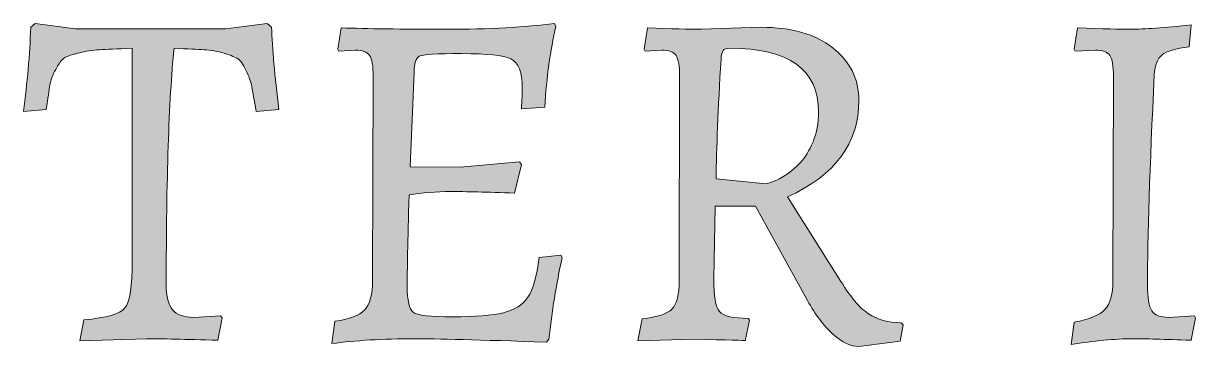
# Model space of a CAD drawing. Header units: inches. Extents: x 31.25 to 37.47, y -31.92 to -24.49.
# Drawn here: x 32.665 to 34.239, y -31.907 to -31.473 of the extents above; entities that cross this region are included whole.
import ezdxf

# ---------------------------------------------------------------- set-up
doc = ezdxf.new("R2010")
doc.units = ezdxf.units.IN
doc.header["$MEASUREMENT"] = 0
doc.layers.add('Layer 3', color=7, linetype='Continuous')

msp = doc.modelspace()

# ---------------------------------------------------------------- hatches: boundary and pattern name
at = {"layer": 'Layer 3', "true_color": 0xffffff}
h = msp.add_hatch(color=7, dxfattribs=at)
h.dxf.hatch_style = 2
edge = h.paths.add_edge_path()
edge.add_spline(control_points=[(32.8115, -31.791), (32.8115, -31.791), (32.8115, -31.5067), (32.8115, -31.5067), (32.791, -31.5076), (32.7764, -31.5082), (32.7675, -31.5086), (32.7585, -31.5091), (32.749, -31.5106), (32.7388, -31.5132), (32.7285, -31.5158), (32.722, -31.5182), (32.7192, -31.5204), (32.7164, -31.5225), (32.7129, -31.5275), (32.7088, -31.535), (32.7046, -31.5426), (32.702, -31.5497), (32.7009, -31.5562), (32.6999, -31.5628), (32.6982, -31.5736), (32.6961, -31.5888), (32.6961, -31.5888), (32.6654, -31.5915), (32.6654, -31.5915), (32.6706, -31.5532), (32.6739, -31.5156), (32.6752, -31.4786), (32.6752, -31.4786), (32.6811, -31.4734), (32.6811, -31.4734), (32.6811, -31.4734), (32.7352, -31.4806), (32.7352, -31.4806), (32.7352, -31.4806), (32.9373, -31.4806), (32.9373, -31.4806), (32.9373, -31.4806), (32.9927, -31.4734), (32.9927, -31.4734), (32.9927, -31.4734), (32.9986, -31.4786), (32.9986, -31.4786), (32.9995, -31.5069), (33.0028, -31.5436), (33.0084, -31.5888), (33.0084, -31.5888), (32.9778, -31.5915), (32.9778, -31.5915), (32.9751, -31.5762), (32.9732, -31.5651), (32.9719, -31.5582), (32.9706, -31.5512), (32.968, -31.5438), (32.9641, -31.536), (32.9601, -31.5282), (32.9567, -31.5232), (32.9536, -31.521), (32.9506, -31.5189), (32.9444, -31.5164), (32.935, -31.5135), (32.9257, -31.5107), (32.9167, -31.5091), (32.908, -31.5086), (32.8993, -31.5082), (32.8858, -31.5076), (32.8676, -31.5067), (32.8606, -31.5762), (32.8571, -31.6819), (32.8571, -31.8236), (32.8571, -31.8396), (32.8599, -31.8511), (32.8656, -31.8578), (32.8712, -31.8645), (32.8808, -31.8679), (32.8943, -31.8679), (32.8943, -31.8679), (32.9301, -31.866), (32.9301, -31.866), (32.9301, -31.866), (32.9321, -31.8685), (32.9321, -31.8685), (32.9321, -31.8685), (32.9262, -31.8986), (32.9262, -31.8986), (32.8828, -31.8973), (32.8508, -31.8966), (32.8304, -31.8966), (32.8304, -31.8966), (32.7411, -31.8992), (32.7411, -31.8992), (32.7411, -31.8992), (32.7463, -31.8712), (32.7463, -31.8712), (32.7767, -31.8685), (32.7952, -31.8632), (32.8017, -31.8552), (32.8082, -31.8472), (32.8115, -31.8258), (32.8115, -31.791)], knot_values=[0, 0, 0, 0, 1, 1, 1, 2, 2, 2, 3, 3, 3, 4, 4, 4, 5, 5, 5, 6, 6, 6, 7, 7, 7, 8, 8, 8, 9, 9, 9, 10, 10, 10, 11, 11, 11, 12, 12, 12, 13, 13, 13, 14, 14, 14, 15, 15, 15, 16, 16, 16, 17, 17, 17, 18, 18, 18, 19, 19, 19, 20, 20, 20, 21, 21, 21, 22, 22, 22, 23, 23, 23, 24, 24, 24, 25, 25, 25, 26, 26, 26, 27, 27, 27, 28, 28, 28, 29, 29, 29, 30, 30, 30, 31, 31, 31, 32, 32, 32, 33, 33, 33, 33], degree=3, periodic=1)
h = msp.add_hatch(color=7, dxfattribs=at)
h.dxf.hatch_style = 2
edge = h.paths.add_edge_path()
edge.add_spline(control_points=[(33.1845, -31.6658), (33.1845, -31.6658), (33.2516, -31.6664), (33.2516, -31.6664), (33.2516, -31.6664), (33.3312, -31.6593), (33.3312, -31.6593), (33.3312, -31.6593), (33.3338, -31.6625), (33.3338, -31.6625), (33.3338, -31.6625), (33.3246, -31.701), (33.3246, -31.701), (33.2873, -31.6997), (33.2587, -31.699), (33.2389, -31.699), (33.2191, -31.699), (33.2005, -31.7005), (33.1831, -31.7036), (33.1814, -31.7662), (33.1805, -31.807), (33.1805, -31.8262), (33.1805, -31.8453), (33.1832, -31.8569), (33.1887, -31.8611), (33.1941, -31.8652), (33.2118, -31.8672), (33.2418, -31.8672), (33.2718, -31.8672), (33.2944, -31.8654), (33.3097, -31.8617), (33.3249, -31.858), (33.3358, -31.8511), (33.3426, -31.8408), (33.3493, -31.8306), (33.3544, -31.8129), (33.3579, -31.7877), (33.3579, -31.7877), (33.3866, -31.7844), (33.3866, -31.7844), (33.3866, -31.7844), (33.3885, -31.7877), (33.3885, -31.7877), (33.3807, -31.8238), (33.3748, -31.8603), (33.3709, -31.8973), (33.3709, -31.8973), (33.3677, -31.9011), (33.3677, -31.9011), (33.2773, -31.8981), (33.2181, -31.8966), (33.1903, -31.8966), (33.1477, -31.8966), (33.1108, -31.8988), (33.0795, -31.9031), (33.0795, -31.9031), (33.0834, -31.8731), (33.0834, -31.8731), (33.1029, -31.8705), (33.1163, -31.8654), (33.1235, -31.8578), (33.1306, -31.8502), (33.1342, -31.8371), (33.1342, -31.8183), (33.1342, -31.8183), (33.1349, -31.5445), (33.1349, -31.5445), (33.1349, -31.5306), (33.1333, -31.5212), (33.13, -31.5164), (33.1267, -31.5117), (33.1203, -31.5093), (33.1108, -31.5093), (33.1108, -31.5093), (33.0886, -31.5106), (33.0886, -31.5106), (33.0886, -31.5106), (33.0873, -31.508), (33.0873, -31.508), (33.0873, -31.508), (33.0919, -31.4793), (33.0919, -31.4793), (33.1262, -31.4806), (33.1729, -31.4812), (33.2321, -31.4812), (33.2912, -31.4812), (33.3399, -31.4786), (33.3781, -31.4734), (33.3781, -31.4734), (33.3801, -31.4773), (33.3801, -31.4773), (33.3727, -31.5095), (33.3677, -31.5456), (33.3651, -31.5856), (33.3651, -31.5856), (33.3338, -31.5882), (33.3338, -31.5882), (33.3346, -31.5756), (33.3351, -31.5662), (33.3351, -31.5601), (33.3351, -31.5388), (33.33, -31.5258), (33.3197, -31.521), (33.3095, -31.5162), (33.2876, -31.5139), (33.2539, -31.5139), (33.2202, -31.5139), (33.2012, -31.515), (33.1968, -31.5174), (33.1925, -31.5198), (33.1901, -31.5271), (33.1897, -31.5393), (33.1897, -31.5393), (33.1845, -31.6658), (33.1845, -31.6658)], knot_values=[0, 0, 0, 0, 1, 1, 1, 2, 2, 2, 3, 3, 3, 4, 4, 4, 5, 5, 5, 6, 6, 6, 7, 7, 7, 8, 8, 8, 9, 9, 9, 10, 10, 10, 11, 11, 11, 12, 12, 12, 13, 13, 13, 14, 14, 14, 15, 15, 15, 16, 16, 16, 17, 17, 17, 18, 18, 18, 19, 19, 19, 20, 20, 20, 21, 21, 21, 22, 22, 22, 23, 23, 23, 24, 24, 24, 25, 25, 25, 26, 26, 26, 27, 27, 27, 28, 28, 28, 29, 29, 29, 30, 30, 30, 31, 31, 31, 32, 32, 32, 33, 33, 33, 34, 34, 34, 35, 35, 35, 36, 36, 36, 37, 37, 37, 38, 38, 38, 38], degree=3, periodic=1)
h = msp.add_hatch(color=7, dxfattribs=at)
h.dxf.hatch_style = 2
edge = h.paths.add_edge_path()
edge.add_spline(control_points=[(33.7517, -31.506), (33.7752, -31.5243), (33.7869, -31.548), (33.7869, -31.5771), (33.7869, -31.634), (33.755, -31.6771), (33.6911, -31.7062), (33.6911, -31.7062), (33.7628, -31.8197), (33.7628, -31.8197), (33.7754, -31.8405), (33.7877, -31.855), (33.7996, -31.863), (33.8116, -31.871), (33.8263, -31.8751), (33.8437, -31.8751), (33.8437, -31.8751), (33.8463, -31.8777), (33.8463, -31.8777), (33.8463, -31.8777), (33.8424, -31.8999), (33.8424, -31.8999), (33.8424, -31.8999), (33.7869, -31.907), (33.7869, -31.907), (33.7761, -31.907), (33.7644, -31.9015), (33.7521, -31.8904), (33.7397, -31.8793), (33.7283, -31.8642), (33.7178, -31.8451), (33.7178, -31.8451), (33.6481, -31.7186), (33.6481, -31.7186), (33.6481, -31.7186), (33.5939, -31.7186), (33.5939, -31.7186), (33.5939, -31.7186), (33.592, -31.8157), (33.592, -31.8157), (33.592, -31.8392), (33.5946, -31.854), (33.5998, -31.8601), (33.605, -31.8662), (33.6181, -31.8692), (33.6389, -31.8692), (33.6389, -31.8692), (33.6402, -31.8718), (33.6402, -31.8718), (33.6402, -31.8718), (33.6344, -31.8992), (33.6344, -31.8992), (33.6344, -31.8988), (33.6113, -31.8981), (33.5652, -31.8973), (33.5652, -31.8973), (33.4903, -31.8992), (33.4903, -31.8992), (33.4903, -31.8992), (33.4961, -31.8699), (33.4961, -31.8699), (33.5166, -31.8677), (33.5299, -31.8632), (33.5362, -31.8565), (33.5425, -31.8498), (33.5457, -31.8371), (33.5457, -31.8183), (33.5457, -31.8183), (33.5463, -31.5445), (33.5463, -31.5445), (33.5463, -31.5306), (33.5447, -31.5212), (33.5414, -31.5164), (33.5382, -31.5117), (33.5318, -31.5093), (33.5222, -31.5093), (33.5222, -31.5093), (33.5, -31.5106), (33.5, -31.5106), (33.5, -31.5106), (33.4987, -31.508), (33.4987, -31.508), (33.4987, -31.508), (33.5033, -31.4793), (33.5033, -31.4793), (33.535, -31.4806), (33.5591, -31.4812), (33.5757, -31.4812), (33.5757, -31.4812), (33.6559, -31.4786), (33.6559, -31.4786), (33.6963, -31.4786), (33.7283, -31.4878), (33.7517, -31.506)], knot_values=[0, 0, 0, 0, 1, 1, 1, 2, 2, 2, 3, 3, 3, 4, 4, 4, 5, 5, 5, 6, 6, 6, 7, 7, 7, 8, 8, 8, 9, 9, 9, 10, 10, 10, 11, 11, 11, 12, 12, 12, 13, 13, 13, 14, 14, 14, 15, 15, 15, 16, 16, 16, 17, 17, 17, 18, 18, 18, 19, 19, 19, 20, 20, 20, 21, 21, 21, 22, 22, 22, 23, 23, 23, 24, 24, 24, 25, 25, 25, 26, 26, 26, 27, 27, 27, 28, 28, 28, 29, 29, 29, 30, 30, 30, 31, 31, 31, 31], degree=3, periodic=1)
edge = h.paths.add_edge_path()
edge.add_spline(control_points=[(33.7328, -31.5927), (33.7328, -31.5354), (33.693, -31.5067), (33.6135, -31.5067), (33.6091, -31.5067), (33.6062, -31.5076), (33.6047, -31.5096), (33.6032, -31.5116), (33.6022, -31.5156), (33.6018, -31.5217), (33.5978, -31.5882), (33.5957, -31.6417), (33.5952, -31.6821), (33.5952, -31.6821), (33.6624, -31.6886), (33.6624, -31.6886), (33.6785, -31.6847), (33.6939, -31.6751), (33.7087, -31.6599), (33.7148, -31.6534), (33.7203, -31.6442), (33.7253, -31.6322), (33.7303, -31.6202), (33.7328, -31.6071), (33.7328, -31.5927)], knot_values=[0, 0, 0, 0, 1, 1, 1, 2, 2, 2, 3, 3, 3, 4, 4, 4, 5, 5, 5, 6, 6, 6, 7, 7, 7, 8, 8, 8, 8], degree=3, periodic=1)
h = msp.add_hatch(color=7, dxfattribs=at)
h.dxf.hatch_style = 2
edge = h.paths.add_edge_path()
edge.add_spline(control_points=[(34.1743, -31.8236), (34.1743, -31.8414), (34.1762, -31.8532), (34.1801, -31.8591), (34.184, -31.865), (34.1916, -31.8679), (34.2029, -31.8679), (34.2029, -31.8679), (34.2375, -31.866), (34.2375, -31.866), (34.2375, -31.866), (34.2388, -31.8685), (34.2388, -31.8685), (34.2388, -31.8685), (34.2329, -31.8986), (34.2329, -31.8986), (34.1964, -31.8973), (34.1706, -31.8966), (34.1553, -31.8966), (34.1301, -31.8966), (34.1023, -31.8992), (34.0719, -31.9044), (34.0719, -31.9044), (34.0758, -31.8744), (34.0758, -31.8744), (34.0962, -31.8705), (34.11, -31.8647), (34.1172, -31.8572), (34.1244, -31.8495), (34.1279, -31.8366), (34.1279, -31.8183), (34.1279, -31.8183), (34.1286, -31.5445), (34.1286, -31.5445), (34.1286, -31.5306), (34.127, -31.5212), (34.1237, -31.5164), (34.1205, -31.5117), (34.114, -31.5093), (34.1045, -31.5093), (34.1045, -31.5093), (34.0771, -31.5106), (34.0771, -31.5106), (34.0771, -31.5106), (34.0758, -31.508), (34.0758, -31.508), (34.0758, -31.508), (34.0804, -31.4793), (34.0804, -31.4793), (34.1143, -31.4806), (34.138, -31.4812), (34.1514, -31.4812), (34.1697, -31.4812), (34.1968, -31.4793), (34.2329, -31.4754), (34.2329, -31.4754), (34.2303, -31.5047), (34.2303, -31.5047), (34.2121, -31.5069), (34.1999, -31.5105), (34.1938, -31.5155), (34.1877, -31.5205), (34.1843, -31.5293), (34.1834, -31.5419), (34.1773, -31.6679), (34.1743, -31.7618), (34.1743, -31.8236)], knot_values=[0, 0, 0, 0, 1, 1, 1, 2, 2, 2, 3, 3, 3, 4, 4, 4, 5, 5, 5, 6, 6, 6, 7, 7, 7, 8, 8, 8, 9, 9, 9, 10, 10, 10, 11, 11, 11, 12, 12, 12, 13, 13, 13, 14, 14, 14, 15, 15, 15, 16, 16, 16, 17, 17, 17, 18, 18, 18, 19, 19, 19, 20, 20, 20, 21, 21, 21, 22, 22, 22, 22], degree=3, periodic=1)

# ---------------------------------------------------------------- linework, layer by layer
at = {"layer": 'Layer 3', "lineweight": 0}
for points, knots in [([(32.8115, -31.791), (32.8115, -31.791), (32.8115, -31.5067), (32.8115, -31.5067), (32.791, -31.5076), (32.7764, -31.5082), (32.7675, -31.5086), (32.7585, -31.5091), (32.749, -31.5106), (32.7388, -31.5132), (32.7285, -31.5158), (32.722, -31.5182), (32.7192, -31.5204), (32.7164, -31.5225), (32.7129, -31.5275), (32.7088, -31.535), (32.7046, -31.5426), (32.702, -31.5497), (32.7009, -31.5562), (32.6999, -31.5628), (32.6982, -31.5736), (32.6961, -31.5888), (32.6961, -31.5888), (32.6654, -31.5915), (32.6654, -31.5915), (32.6706, -31.5532), (32.6739, -31.5156), (32.6752, -31.4786), (32.6752, -31.4786), (32.6811, -31.4734), (32.6811, -31.4734), (32.6811, -31.4734), (32.7352, -31.4806), (32.7352, -31.4806), (32.7352, -31.4806), (32.9373, -31.4806), (32.9373, -31.4806), (32.9373, -31.4806), (32.9927, -31.4734), (32.9927, -31.4734), (32.9927, -31.4734), (32.9986, -31.4786), (32.9986, -31.4786), (32.9995, -31.5069), (33.0028, -31.5436), (33.0084, -31.5888), (33.0084, -31.5888), (32.9778, -31.5915), (32.9778, -31.5915), (32.9751, -31.5762), (32.9732, -31.5651), (32.9719, -31.5582), (32.9706, -31.5512), (32.968, -31.5438), (32.9641, -31.536), (32.9601, -31.5282), (32.9567, -31.5232), (32.9536, -31.521), (32.9506, -31.5189), (32.9444, -31.5164), (32.935, -31.5135), (32.9257, -31.5107), (32.9167, -31.5091), (32.908, -31.5086), (32.8993, -31.5082), (32.8858, -31.5076), (32.8676, -31.5067), (32.8606, -31.5762), (32.8571, -31.6819), (32.8571, -31.8236), (32.8571, -31.8396), (32.8599, -31.8511), (32.8656, -31.8578), (32.8712, -31.8645), (32.8808, -31.8679), (32.8943, -31.8679), (32.8943, -31.8679), (32.9301, -31.866), (32.9301, -31.866), (32.9301, -31.866), (32.9321, -31.8685), (32.9321, -31.8685), (32.9321, -31.8685), (32.9262, -31.8986), (32.9262, -31.8986), (32.8828, -31.8973), (32.8508, -31.8966), (32.8304, -31.8966), (32.8304, -31.8966), (32.7411, -31.8992), (32.7411, -31.8992), (32.7411, -31.8992), (32.7463, -31.8712), (32.7463, -31.8712), (32.7767, -31.8685), (32.7952, -31.8632), (32.8017, -31.8552), (32.8082, -31.8472), (32.8115, -31.8258), (32.8115, -31.791)], [0, 0, 0, 0, 1, 1, 1, 2, 2, 2, 3, 3, 3, 4, 4, 4, 5, 5, 5, 6, 6, 6, 7, 7, 7, 8, 8, 8, 9, 9, 9, 10, 10, 10, 11, 11, 11, 12, 12, 12, 13, 13, 13, 14, 14, 14, 15, 15, 15, 16, 16, 16, 17, 17, 17, 18, 18, 18, 19, 19, 19, 20, 20, 20, 21, 21, 21, 22, 22, 22, 23, 23, 23, 24, 24, 24, 25, 25, 25, 26, 26, 26, 27, 27, 27, 28, 28, 28, 29, 29, 29, 30, 30, 30, 31, 31, 31, 32, 32, 32, 33, 33, 33, 33]), ([(33.1845, -31.6658), (33.1845, -31.6658), (33.2516, -31.6664), (33.2516, -31.6664), (33.2516, -31.6664), (33.3312, -31.6593), (33.3312, -31.6593), (33.3312, -31.6593), (33.3338, -31.6625), (33.3338, -31.6625), (33.3338, -31.6625), (33.3246, -31.701), (33.3246, -31.701), (33.2873, -31.6997), (33.2587, -31.699), (33.2389, -31.699), (33.2191, -31.699), (33.2005, -31.7005), (33.1831, -31.7036), (33.1814, -31.7662), (33.1805, -31.807), (33.1805, -31.8262), (33.1805, -31.8453), (33.1832, -31.8569), (33.1887, -31.8611), (33.1941, -31.8652), (33.2118, -31.8672), (33.2418, -31.8672), (33.2718, -31.8672), (33.2944, -31.8654), (33.3097, -31.8617), (33.3249, -31.858), (33.3358, -31.8511), (33.3426, -31.8408), (33.3493, -31.8306), (33.3544, -31.8129), (33.3579, -31.7877), (33.3579, -31.7877), (33.3866, -31.7844), (33.3866, -31.7844), (33.3866, -31.7844), (33.3885, -31.7877), (33.3885, -31.7877), (33.3807, -31.8238), (33.3748, -31.8603), (33.3709, -31.8973), (33.3709, -31.8973), (33.3677, -31.9011), (33.3677, -31.9011), (33.2773, -31.8981), (33.2181, -31.8966), (33.1903, -31.8966), (33.1477, -31.8966), (33.1108, -31.8988), (33.0795, -31.9031), (33.0795, -31.9031), (33.0834, -31.8731), (33.0834, -31.8731), (33.1029, -31.8705), (33.1163, -31.8654), (33.1235, -31.8578), (33.1306, -31.8502), (33.1342, -31.8371), (33.1342, -31.8183), (33.1342, -31.8183), (33.1349, -31.5445), (33.1349, -31.5445), (33.1349, -31.5306), (33.1333, -31.5212), (33.13, -31.5164), (33.1267, -31.5117), (33.1203, -31.5093), (33.1108, -31.5093), (33.1108, -31.5093), (33.0886, -31.5106), (33.0886, -31.5106), (33.0886, -31.5106), (33.0873, -31.508), (33.0873, -31.508), (33.0873, -31.508), (33.0919, -31.4793), (33.0919, -31.4793), (33.1262, -31.4806), (33.1729, -31.4812), (33.2321, -31.4812), (33.2912, -31.4812), (33.3399, -31.4786), (33.3781, -31.4734), (33.3781, -31.4734), (33.3801, -31.4773), (33.3801, -31.4773), (33.3727, -31.5095), (33.3677, -31.5456), (33.3651, -31.5856), (33.3651, -31.5856), (33.3338, -31.5882), (33.3338, -31.5882), (33.3346, -31.5756), (33.3351, -31.5662), (33.3351, -31.5601), (33.3351, -31.5388), (33.33, -31.5258), (33.3197, -31.521), (33.3095, -31.5162), (33.2876, -31.5139), (33.2539, -31.5139), (33.2202, -31.5139), (33.2012, -31.515), (33.1968, -31.5174), (33.1925, -31.5198), (33.1901, -31.5271), (33.1897, -31.5393), (33.1897, -31.5393), (33.1845, -31.6658), (33.1845, -31.6658)], [0, 0, 0, 0, 1, 1, 1, 2, 2, 2, 3, 3, 3, 4, 4, 4, 5, 5, 5, 6, 6, 6, 7, 7, 7, 8, 8, 8, 9, 9, 9, 10, 10, 10, 11, 11, 11, 12, 12, 12, 13, 13, 13, 14, 14, 14, 15, 15, 15, 16, 16, 16, 17, 17, 17, 18, 18, 18, 19, 19, 19, 20, 20, 20, 21, 21, 21, 22, 22, 22, 23, 23, 23, 24, 24, 24, 25, 25, 25, 26, 26, 26, 27, 27, 27, 28, 28, 28, 29, 29, 29, 30, 30, 30, 31, 31, 31, 32, 32, 32, 33, 33, 33, 34, 34, 34, 35, 35, 35, 36, 36, 36, 37, 37, 37, 38, 38, 38, 38]), ([(33.7517, -31.506), (33.7752, -31.5243), (33.7869, -31.548), (33.7869, -31.5771), (33.7869, -31.634), (33.755, -31.6771), (33.6911, -31.7062), (33.6911, -31.7062), (33.7628, -31.8197), (33.7628, -31.8197), (33.7754, -31.8405), (33.7877, -31.855), (33.7996, -31.863), (33.8116, -31.871), (33.8263, -31.8751), (33.8437, -31.8751), (33.8437, -31.8751), (33.8463, -31.8777), (33.8463, -31.8777), (33.8463, -31.8777), (33.8424, -31.8999), (33.8424, -31.8999), (33.8424, -31.8999), (33.7869, -31.907), (33.7869, -31.907), (33.7761, -31.907), (33.7644, -31.9015), (33.7521, -31.8904), (33.7397, -31.8793), (33.7283, -31.8642), (33.7178, -31.8451), (33.7178, -31.8451), (33.6481, -31.7186), (33.6481, -31.7186), (33.6481, -31.7186), (33.5939, -31.7186), (33.5939, -31.7186), (33.5939, -31.7186), (33.592, -31.8157), (33.592, -31.8157), (33.592, -31.8392), (33.5946, -31.854), (33.5998, -31.8601), (33.605, -31.8662), (33.6181, -31.8692), (33.6389, -31.8692), (33.6389, -31.8692), (33.6402, -31.8718), (33.6402, -31.8718), (33.6402, -31.8718), (33.6344, -31.8992), (33.6344, -31.8992), (33.6344, -31.8988), (33.6113, -31.8981), (33.5652, -31.8973), (33.5652, -31.8973), (33.4903, -31.8992), (33.4903, -31.8992), (33.4903, -31.8992), (33.4961, -31.8699), (33.4961, -31.8699), (33.5166, -31.8677), (33.5299, -31.8632), (33.5362, -31.8565), (33.5425, -31.8498), (33.5457, -31.8371), (33.5457, -31.8183), (33.5457, -31.8183), (33.5463, -31.5445), (33.5463, -31.5445), (33.5463, -31.5306), (33.5447, -31.5212), (33.5414, -31.5164), (33.5382, -31.5117), (33.5318, -31.5093), (33.5222, -31.5093), (33.5222, -31.5093), (33.5, -31.5106), (33.5, -31.5106), (33.5, -31.5106), (33.4987, -31.508), (33.4987, -31.508), (33.4987, -31.508), (33.5033, -31.4793), (33.5033, -31.4793), (33.535, -31.4806), (33.5591, -31.4812), (33.5757, -31.4812), (33.5757, -31.4812), (33.6559, -31.4786), (33.6559, -31.4786), (33.6963, -31.4786), (33.7283, -31.4878), (33.7517, -31.506)], [0, 0, 0, 0, 1, 1, 1, 2, 2, 2, 3, 3, 3, 4, 4, 4, 5, 5, 5, 6, 6, 6, 7, 7, 7, 8, 8, 8, 9, 9, 9, 10, 10, 10, 11, 11, 11, 12, 12, 12, 13, 13, 13, 14, 14, 14, 15, 15, 15, 16, 16, 16, 17, 17, 17, 18, 18, 18, 19, 19, 19, 20, 20, 20, 21, 21, 21, 22, 22, 22, 23, 23, 23, 24, 24, 24, 25, 25, 25, 26, 26, 26, 27, 27, 27, 28, 28, 28, 29, 29, 29, 30, 30, 30, 31, 31, 31, 31]), ([(34.1743, -31.8236), (34.1743, -31.8414), (34.1762, -31.8532), (34.1801, -31.8591), (34.184, -31.865), (34.1916, -31.8679), (34.2029, -31.8679), (34.2029, -31.8679), (34.2375, -31.866), (34.2375, -31.866), (34.2375, -31.866), (34.2388, -31.8685), (34.2388, -31.8685), (34.2388, -31.8685), (34.2329, -31.8986), (34.2329, -31.8986), (34.1964, -31.8973), (34.1706, -31.8966), (34.1553, -31.8966), (34.1301, -31.8966), (34.1023, -31.8992), (34.0719, -31.9044), (34.0719, -31.9044), (34.0758, -31.8744), (34.0758, -31.8744), (34.0962, -31.8705), (34.11, -31.8647), (34.1172, -31.8572), (34.1244, -31.8495), (34.1279, -31.8366), (34.1279, -31.8183), (34.1279, -31.8183), (34.1286, -31.5445), (34.1286, -31.5445), (34.1286, -31.5306), (34.127, -31.5212), (34.1237, -31.5164), (34.1205, -31.5117), (34.114, -31.5093), (34.1045, -31.5093), (34.1045, -31.5093), (34.0771, -31.5106), (34.0771, -31.5106), (34.0771, -31.5106), (34.0758, -31.508), (34.0758, -31.508), (34.0758, -31.508), (34.0804, -31.4793), (34.0804, -31.4793), (34.1143, -31.4806), (34.138, -31.4812), (34.1514, -31.4812), (34.1697, -31.4812), (34.1968, -31.4793), (34.2329, -31.4754), (34.2329, -31.4754), (34.2303, -31.5047), (34.2303, -31.5047), (34.2121, -31.5069), (34.1999, -31.5105), (34.1938, -31.5155), (34.1877, -31.5205), (34.1843, -31.5293), (34.1834, -31.5419), (34.1773, -31.6679), (34.1743, -31.7618), (34.1743, -31.8236)], [0, 0, 0, 0, 1, 1, 1, 2, 2, 2, 3, 3, 3, 4, 4, 4, 5, 5, 5, 6, 6, 6, 7, 7, 7, 8, 8, 8, 9, 9, 9, 10, 10, 10, 11, 11, 11, 12, 12, 12, 13, 13, 13, 14, 14, 14, 15, 15, 15, 16, 16, 16, 17, 17, 17, 18, 18, 18, 19, 19, 19, 20, 20, 20, 21, 21, 21, 22, 22, 22, 22]), ([(33.7328, -31.5927), (33.7328, -31.5354), (33.693, -31.5067), (33.6135, -31.5067), (33.6091, -31.5067), (33.6062, -31.5076), (33.6047, -31.5096), (33.6032, -31.5116), (33.6022, -31.5156), (33.6018, -31.5217), (33.5978, -31.5882), (33.5957, -31.6417), (33.5952, -31.6821), (33.5952, -31.6821), (33.6624, -31.6886), (33.6624, -31.6886), (33.6785, -31.6847), (33.6939, -31.6751), (33.7087, -31.6599), (33.7148, -31.6534), (33.7203, -31.6442), (33.7253, -31.6322), (33.7303, -31.6202), (33.7328, -31.6071), (33.7328, -31.5927)], [0, 0, 0, 0, 1, 1, 1, 2, 2, 2, 3, 3, 3, 4, 4, 4, 5, 5, 5, 6, 6, 6, 7, 7, 7, 8, 8, 8, 8])]:
    msp.add_open_spline(points, degree=3, knots=knots, dxfattribs=at)

doc.saveas('drawing.dxf')
